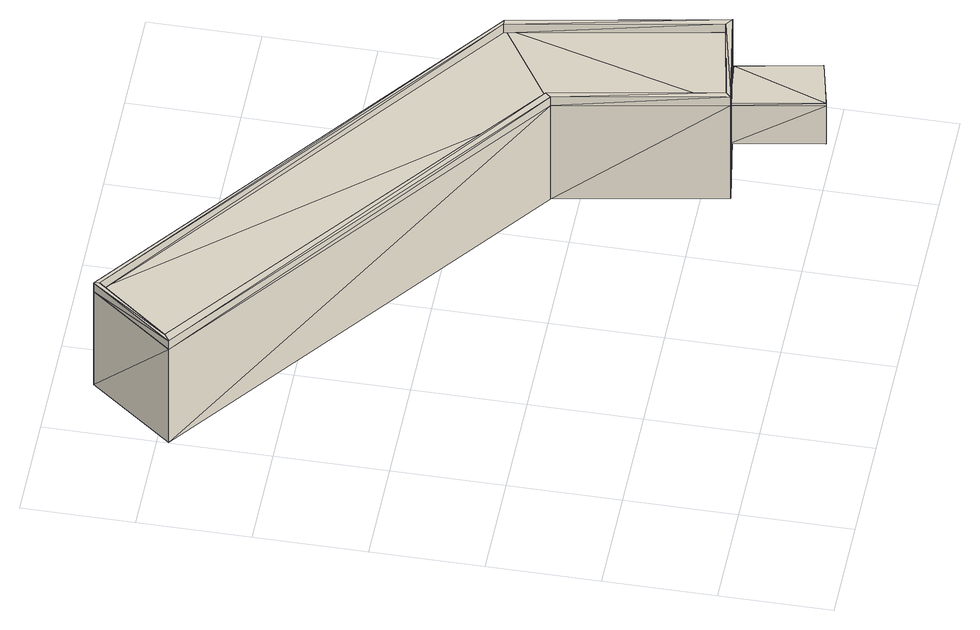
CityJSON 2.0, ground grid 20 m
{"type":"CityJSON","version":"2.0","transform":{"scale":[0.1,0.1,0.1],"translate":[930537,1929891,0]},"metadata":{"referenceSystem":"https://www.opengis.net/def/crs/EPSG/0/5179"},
"CityObjects":{
"building1":{"type":"Building","geometry":[{"type":"MultiSurface","lod":"3","boundaries":[[[0,1,2]],[[3,2,1]],[[1,4,3]],[[5,3,4]],[[4,6,5]],[[7,5,6]],[[6,0,7]],[[2,7,0]],[[8,9,0]],[[1,0,9]],[[9,10,1]],[[4,1,10]],[[10,11,4]],[[6,4,11]],[[11,8,6]],[[0,6,8]],[[12,13,8]],[[9,8,13]],[[13,14,9]],[[10,9,14]],[[14,15,10]],[[11,10,15]],[[15,12,11]],[[8,11,12]],[[16,17,12]],[[13,12,17]],[[17,18,13]],[[14,13,18]],[[18,19,14]],[[15,14,19]],[[19,16,15]],[[12,15,16]],[[20,21,16]],[[17,16,21]],[[21,22,17]],[[18,17,22]],[[22,23,18]],[[19,18,23]],[[23,20,19]],[[16,19,20]],[[2,3,20]],[[21,20,3]],[[3,5,21]],[[22,21,5]],[[5,7,22]],[[23,22,7]],[[7,2,23]],[[20,23,2]],[[22,24,18]],[[25,18,24]],[[18,25,14]],[[26,14,25]],[[4,27,5]],[[28,5,27]],[[5,28,22]],[[24,22,28]],[[10,29,30]],[[30,29,31]],[[29,27,31]],[[27,4,31]],[[31,4,32]],[[4,10,32]],[[30,33,10]],[[10,33,32]],[[34,35,14]],[[35,36,14]],[[14,36,10]],[[36,37,10]],[[10,37,29]],[[14,26,34]],[[34,26,37]],[[37,26,29]],[[14,10,18]],[[5,22,4]],[[4,22,10]],[[10,22,18]],[[38,39,40]],[[41,40,39]],[[42,43,44]],[[45,44,43]],[[46,47,48]],[[49,48,47]],[[48,49,50]],[[51,50,49]],[[50,51,52]],[[53,52,51]],[[52,53,46]],[[47,46,53]],[[54,46,55]],[[48,55,46]],[[55,48,56]],[[50,56,48]],[[56,50,57]],[[52,57,50]],[[57,52,54]],[[46,54,52]],[[48,46,50]],[[52,50,46]],[[55,56,54]],[[57,54,56]],[[49,47,51]],[[53,51,47]],[[31,41,30]],[[39,30,41]],[[32,40,31]],[[41,31,40]],[[33,38,32]],[[40,32,38]],[[30,39,33]],[[38,33,39]],[[37,45,34]],[[43,34,45]],[[36,44,37]],[[45,37,44]],[[35,42,36]],[[44,36,42]],[[34,43,35]],[[42,35,43]]]}]}
},
"vertices":[
[119,1120,240],[118,1130,240],[16,990,240],[2,980,240],[118,1130,220],[2,980,220],[119,1120,220],[16,990,220],[859,560,240],[869,560,240],[869,560,220],[859,560,220],[927,190,240],[939,180,240],[939,180,220],[927,190,220],[763,160,240],[754,150,240],[754,150,220],[763,160,220],[708,460,240],[699,450,240],[699,450,220],[708,460,220],[699,450,0],[754,150,0],[939,180,0],[118,1130,0],[2,980,0],[869,560,0],[732,660,135],[637,740,135],[637,740,200],[732,660,200],[905,360,90],[905,360,157],[876,520,157],[876,520,90],[720,650,200],[720,650,135],[624,720,200],[624,720,135],[886,360,157],[886,360,90],[856,520,157],[856,520,90],[892,170,173],[892,170,83],[801,160,173],[801,160,83],[829,0,173],[829,0,83],[920,20,173],[920,20,83],[892,170,178],[801,160,178],[829,0,178],[920,20,178]
]}
